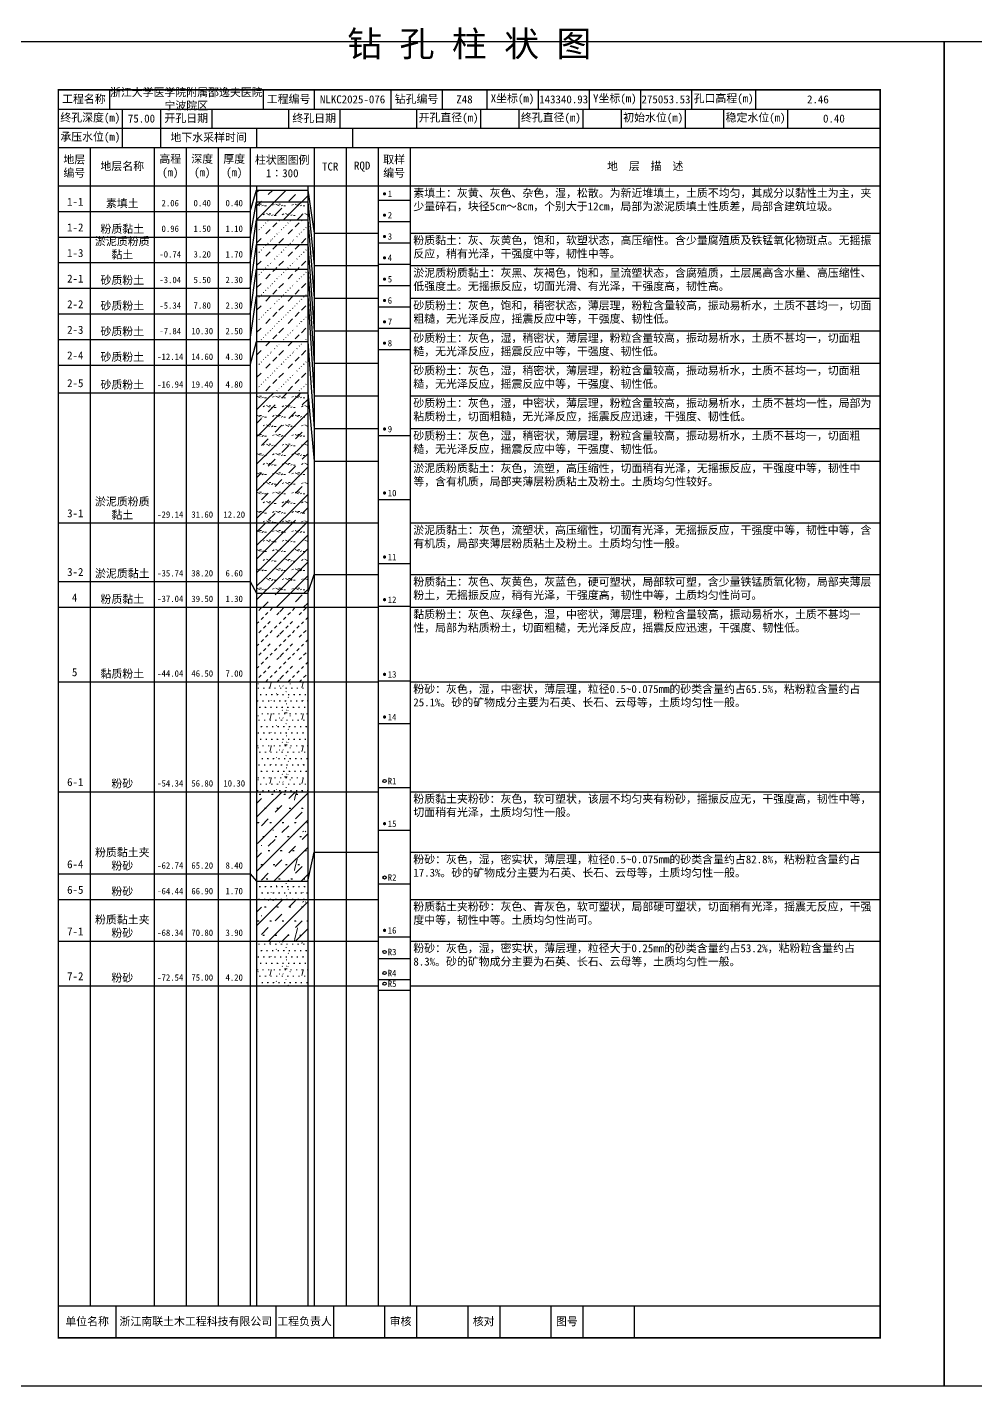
# Model space of a CAD drawing. Extents: x 297 to 65340, y 0 to 425.
# Drawn here: x 46639.3 to 46935.9, y 0 to 424.6 of the extents above; entities that cross this region are included whole.
import ezdxf
from ezdxf.enums import TextEntityAlignment as Align

# ---------------------------------------------------------------- set-up
doc = ezdxf.new("R2010")
doc.units = 0
doc.layers.get('0').update_dxf_attribs({"linetype": 'CONTINUOUS'})
doc.layers.add('FRAME', color=7, linetype='CONTINUOUS')
doc.layers.add('STRATUM', color=7, linetype='CONTINUOUS')
doc.layers.add('HATCH', color=7, linetype='CONTINUOUS', lineweight=13)
doc.styles.add('ST', font='')
doc.styles.get('ST').set_extended_font_data('SimSun')
pattern_1 = [(45, (0, 0), (-4.2426407, 4.2426407), [10, 0]), (45, (1.061, -3.182), (-2.12132034, 6.363961), [3, -3])]
pattern_2 = [(45, (0, 0), (-4.2426407, 4.2426407), [10, 0]), (45, (1.061, -3.182), (-2.12132034, 6.363961), [3, -3]), (26.565, (1.0741, -0.2536), (5.99982296, 5.99981224), [0.567, -12.849]), (0, (0.507, -0.2536), (0, 6), [0.567, -5.433]), (26.565, (-1.5813, 0), (5.99982296, 5.99981224), [0.567, -12.849]), (0, (-1.074, 0.2536), (0, 6), [0.567, -5.433]), (153.435, (0.5071, -0.2536), (-5.9998176, -5.36e-06), [1.134, -12.2826]), (26.565, (4.0741, 2.7464), (5.99982296, 5.99981224), [0.567, -12.849]), (0, (3.507, 2.7464), (0, 6), [0.567, -5.433]), (26.565, (1.4187, 3), (5.99982296, 5.99981224), [0.567, -12.849]), (0, (1.926, 3.2536), (0, 6), [0.567, -5.433]), (153.435, (3.5071, 2.7464), (-5.9998176, -5.36e-06), [1.134, -12.2826])]
pattern_3 = [(45.000006, (0, 0), (-7.3e-07, 6.99998237), [1.971956, -7.927535]), (45.000006, (2.813, 2.829), (-7.3e-07, 6.99998237), [1.99367, -7.905828]), (45.000006, (5.0675, 5.082), (-7.3e-07, 6.99998237), [1.813609, -8.085882]), (26.565052, (0, 3.5), (7.00000042, 7.00000017), [0.0965, -15.555976]), (36.869899, (0.7, 4.2), (6.999999835, 7.000000165), [0.197747, -34.802253]), (315.00001, (3.5, 6.976), (6.99998237, 1.2e-06), [0.033054, -9.866441]), (26.565052, (3.5, 0), (7.00000042, 7.00000017), [0.144749, -15.507727]), (26.565052, (4.2, 0.7), (7.00000042, 7.00000017), [0.10528, -15.547196]), (90.000004, (4.55, 1.05), (-7, -5e-07), [0.028767, -6.971233]), (26.565052, (4.9, 1.4), (7.00000042, 7.00000017), [0.091014, -31.213938]), (36.869899, (5.6, 2.1), (6.999999835, 7.000000165), [0.110692, -34.889308]), (45.000002, (6.3, 2.8), (-2.4e-07, 6.99998237), [0.109112, -9.790383]), (315.00001, (6.914, 3.548), (6.99998237, 1.2e-06), [0.033054, -9.866441]), (36.869898, (1.4, 4.9), (6.999999957, 7.000000043), [0.10224, -34.89776]), (53.130103, (2.1, 5.6), (13.999999763, 21.000000158), [0.134384, -34.865616]), (53.130103, (2.8, 6.3), (13.999999763, 21.000000158), [0.126246, -34.873754])]
pattern_4 = [(82.875, (-0.8346, -1.206), (0.00036925, 10.00017644), [0.08929, -80.53371]), (143.13, (-0.7336, -1.2818), (-29.99996427, 20.00005359), [0.12627, -49.87373]), (172.875, (-0.5564, -1.304), (-70.000245666, 9.99966033), [0.17857, -80.44443]), (206.565, (-0.378, -1.2147), (-9.99970493, -9.99968706), [0.19954, -22.16046]), (243.435, (-0.2887, -1.0363), (8.93e-06, -9.999696), [0.19954, -22.16146]), (255.964, (-0.1994, -0.679), (-0.00020004, -9.99950129), [0.36813, -40.86287]), (255.964, (0.1106, 0.561), (-0.00020004, -9.99950129), [1.27838, -39.95262]), (255.964, (0.179, 0.835), (-0.00020004, -9.99950129), [0.28235, -40.94865]), (216.87, (0.3694, 1.0892), (-9.99998214, -10.00001786), [0.12627, -49.87373]), (243.435, (0.2683, 1.0135), (8.93e-06, -9.999696), [0.19954, -22.16146]), (206.565, (0.548, 1.1785), (-9.99970493, -9.99968706), [0.19954, -22.16046]), (172.875, (0.725, 1.1563), (-70.000245666, 9.99966033), [0.17857, -80.44443]), (143.13, (0.826, 1.0806), (-29.99996427, 20.00005359), [0.12627, -49.87373]), (82.875, (0.815, 0.992), (0.00036925, 10.00017644), [0.08929, -80.53371]), (0, (-0.33, 0.34), (0, 10), [0.89286, -9.10714]), (0, (0.025, 0), (1, 2), [0, -1.75]), (0, (0, 0.025), (1, 2), [0, -1.75]), (0, (0, 0), (1, 2), [0, -1.75]), (0, (-0.025, 0), (1, 2), [0, -1.75]), (0, (0, -0.025), (1, 2), [0, -1.75])]
pattern_5 = [(82.875, (-1.8361, -2.6533), (0.00081235, 22.00038817), [0.196438, -177.174162]), (143.13, (-1.614, -2.82), (-65.9999214, 44.0001179), [0.277794, -109.722206]), (172.875, (-1.224, -2.8687), (-154.00054047, 21.99925272), [0.392854, -176.977746]), (206.565, (-0.831, -2.672), (-21.9993508, -21.9993115), [0.438988, -48.753012]), (243.435, (-0.635, -2.28), (1.96e-05, -21.9993312), [0.438988, -48.755212]), (255.964, (-0.4387, -1.494), (-0.0004401, -21.9989028), [0.809886, -89.898314]), (255.964, (0.2434, 1.2344), (-0.0004401, -21.9989028), [2.812436, -87.895764]), (255.964, (0.394, 1.837), (-0.0004401, -21.9989028), [0.62117, -90.08703]), (216.87, (0.8126, 2.3963), (-21.9999607, -22.0000393), [0.277794, -109.722206]), (243.435, (0.59, 2.23), (1.96e-05, -21.9993312), [0.438988, -48.755212]), (206.565, (1.205, 2.593), (-21.9993508, -21.9993115), [0.438988, -48.753012]), (172.875, (1.595, 2.544), (-154.00054047, 21.99925272), [0.392854, -176.977746]), (143.13, (1.8173, 2.3772), (-65.9999214, 44.0001179), [0.277794, -109.722206]), (82.875, (1.793, 2.1823), (0.00081235, 22.00038817), [0.196438, -177.174162]), (0, (-0.725, 0.748), (0, 22), [1.964292, -20.035708]), (0, (0.055, 0), (2.2, 4.4), [0, -3.85]), (0, (0, 0.055), (2.2, 4.4), [0, -3.85]), (0, (0, 0), (2.2, 4.4), [0, -3.85]), (0, (-0.055, 0), (2.2, 4.4), [0, -3.85]), (0, (0, -0.055), (2.2, 4.4), [0, -3.85])]

# ---------------------------------------------------------------- blocks, each defined once
blk = doc.blocks.new('SolidCircle')
at = {"const_width": 0.5}
blk.add_lwpolyline([(-0.25, 0, 1), (0.25, 0, 1)], format="xyb", close=True, dxfattribs=at)

msp = doc.modelspace()

# ---------------------------------------------------------------- hatches: boundary and pattern name
at = {"layer": 'HATCH'}
h = msp.add_hatch(dxfattribs=at)
h.set_pattern_fill('FZNT', color=256, style=0)
h.set_pattern_definition(pattern_1)
h.paths.add_polyline_path([(46727, 373.67), (46711, 373.67), (46711, 370), (46727, 370)])
h = msp.add_hatch(dxfattribs=at)
h.set_pattern_fill('YNFNT', color=256, style=0)
h.set_pattern_definition(pattern_2)
h.paths.add_polyline_path([(46727, 370), (46711, 370), (46711, 364.33), (46727, 364.33)])
h = msp.add_hatch(dxfattribs=at)
h.set_pattern_fill('SZFT', color=256, style=0)
h.set_pattern_definition(pattern_3)
h.paths.add_polyline_path([(46727, 364.33), (46711, 364.33), (46711, 356.67), (46727, 356.67)])
h = msp.add_hatch(dxfattribs=at)
h.set_pattern_fill('SZFT', color=256, style=0)
h.set_pattern_definition(pattern_3)
h.paths.add_polyline_path([(46727, 356.67), (46711, 356.67), (46711, 349), (46727, 349)])
h = msp.add_hatch(dxfattribs=at)
h.set_pattern_fill('SZFT', color=256, style=0)
h.set_pattern_definition(pattern_3)
h.paths.add_polyline_path([(46727, 349), (46711, 349), (46711, 340.67), (46727, 340.67)])
h = msp.add_hatch(dxfattribs=at)
h.set_pattern_fill('SZFT', color=256, style=0)
h.set_pattern_definition(pattern_3)
h.paths.add_polyline_path([(46727, 340.67), (46711, 340.67), (46711, 326.33), (46727, 326.33)])
h = msp.add_hatch(dxfattribs=at)
h.set_pattern_fill('SZFT', color=256, style=0)
h.set_pattern_definition(pattern_3)
h.paths.add_polyline_path([(46727, 326.33), (46711, 326.33), (46711, 310.33), (46727, 310.33)])
h = msp.add_hatch(dxfattribs=at)
h.set_pattern_fill('YNFNT', color=256, style=0)
h.set_pattern_definition(pattern_2)
h.paths.add_polyline_path([(46727, 310.33), (46711, 310.33), (46711, 269.67), (46727, 269.67)])
h = msp.add_hatch(dxfattribs=at)
h.set_pattern_fill('YNNT', color=256, style=0)
h.set_pattern_definition([(45, (0, 0), (-2.12132034, 2.12132034), [10, 0]), (26.565, (1.0741, -0.2536), (5.99982296, 5.99981224), [0.567, -12.849]), (0, (0.507, -0.2536), (0, 6), [0.567, -5.433]), (26.565, (-1.5813, 0), (5.99982296, 5.99981224), [0.567, -12.849]), (0, (-1.074, 0.2536), (0, 6), [0.567, -5.433]), (153.435, (0.5071, -0.2536), (-5.9998176, -5.36e-06), [1.134, -12.2826]), (26.565, (4.0741, 2.7464), (5.99982296, 5.99981224), [0.567, -12.849]), (0, (3.507, 2.7464), (0, 6), [0.567, -5.433]), (26.565, (1.4187, 3), (5.99982296, 5.99981224), [0.567, -12.849]), (0, (1.926, 3.2536), (0, 6), [0.567, -5.433]), (153.435, (3.5071, 2.7464), (-5.9998176, -5.36e-06), [1.134, -12.2826])])
h.paths.add_polyline_path([(46727, 269.67), (46711, 269.67), (46711, 247.67), (46727, 247.67)])
h = msp.add_hatch(dxfattribs=at)
h.set_pattern_fill('FZNT', color=256, style=0)
h.set_pattern_definition(pattern_1)
h.paths.add_polyline_path([(46727, 247.67), (46711, 247.67), (46711, 243.33), (46727, 243.33)])
h = msp.add_hatch(dxfattribs=at)
h.set_pattern_fill('NZFT', color=256, style=0)
h.set_pattern_definition([(45.000005, (0, 0), (-6e-07, 6.99998237), [0.947297, -8.952198]), (45.000005, (1.4, 1.4), (-6e-07, 6.99998237), [0.986898, -8.912597]), (45.000005, (2.8, 2.8), (-6e-07, 6.99998237), [1.060182, -8.839313]), (45.000005, (4.2, 4.2), (-6e-07, 6.99998237), [0.949178, -8.950318]), (45.000005, (5.6, 5.6), (-6e-07, 6.99998237), [1.036501, -8.862994]), (45.000005, (3.5, 0), (-6e-07, 6.99998237), [1.013348, -8.886147]), (45.000005, (4.9, 1.4), (-6e-07, 6.99998237), [1.078956, -12.120371]), (45.000005, (6.3, 2.8), (-6e-07, 6.99998237), [0.998824, -8.900671]), (45.000003, (0.7, 4.2), (-3.7e-07, 6.99998237), [1.05533, -8.844165]), (45.000003, (2.1, 5.6), (-3.7e-07, 6.99998237), [1.036501, -8.862994])])
h.paths.add_polyline_path([(46727, 243.33), (46711, 243.33), (46711, 220), (46727, 220)])
h = msp.add_hatch(dxfattribs=at)
h.set_pattern_fill('FS', color=256, style=0)
h.set_pattern_definition(pattern_4)
h.paths.add_polyline_path([(46727, 220), (46711, 220), (46711, 185.67), (46727, 185.67)])
h = msp.add_hatch(dxfattribs=at)
h.set_pattern_fill('FZNT', color=256, style=0)
h.set_pattern_definition(pattern_1)
h.paths.add_polyline_path([(46727, 185.67), (46711, 185.67), (46711, 157.67), (46727, 157.67)])
h = msp.add_hatch(dxfattribs=at)
h.set_pattern_fill('FS', color=256, scale=2.2, style=0)
h.set_pattern_definition(pattern_5)
h.paths.add_polyline_path([(46727, 185.67), (46711, 185.67), (46711, 157.67), (46727, 157.67)])
h = msp.add_hatch(dxfattribs=at)
h.set_pattern_fill('FS', color=256, style=0)
h.set_pattern_definition(pattern_4)
h.paths.add_polyline_path([(46727, 157.67), (46711, 157.67), (46711, 152), (46727, 152)])
h = msp.add_hatch(dxfattribs=at)
h.set_pattern_fill('FZNT', color=256, style=0)
h.set_pattern_definition(pattern_1)
h.paths.add_polyline_path([(46727, 152), (46711, 152), (46711, 139), (46727, 139)])
h = msp.add_hatch(dxfattribs=at)
h.set_pattern_fill('FS', color=256, scale=2.2, style=0)
h.set_pattern_definition(pattern_5)
h.paths.add_polyline_path([(46727, 152), (46711, 152), (46711, 139), (46727, 139)])
h = msp.add_hatch(dxfattribs=at)
h.set_pattern_fill('FS', color=256, style=0)
h.set_pattern_definition(pattern_4)
h.paths.add_polyline_path([(46727, 139), (46711, 139), (46711, 125), (46727, 125)])

# ---------------------------------------------------------------- linework, layer by layer
at = {"layer": 'FRAME', "color": 245, "linetype": 'Continuous'}
for points in [[(46629, 0), (46926, 0), (46926, 420), (46629, 420)], [(46926, 0), (47223, 0), (47223, 420), (46926, 420)]]:
    msp.add_lwpolyline(points, close=True, dxfattribs=at)
at = {"layer": 'FRAME', "linetype": 'Continuous', "const_width": 0.5}
msp.add_lwpolyline([(46649, 15), (46906, 15), (46906, 405), (46649, 405)], close=True, dxfattribs=at)
at = {"layer": 'FRAME', "color": 0, "linetype": 'Continuous'}
for points in [[(46665, 405), (46665, 399)], [(46713, 405), (46713, 399)], [(46729, 405), (46729, 399)], [(46753, 405), (46753, 399)], [(46769, 405), (46769, 399)], [(46783, 405), (46783, 399)], [(46799, 405), (46799, 399)], [(46815, 405), (46815, 399)], [(46831, 405), (46831, 399)], [(46847, 405), (46847, 399)], [(46867, 405), (46867, 399)], [(46906, 405), (46906, 399)], [(46649, 399), (46906, 399)], [(46669, 399), (46669, 393)], [(46681, 399), (46681, 393)], [(46697, 399), (46697, 393)], [(46721, 399), (46721, 393)], [(46737, 399), (46737, 393)], [(46761, 399), (46761, 393)], [(46781, 399), (46781, 393)], [(46793, 399), (46793, 393)], [(46813, 399), (46813, 393)], [(46825, 399), (46825, 393)], [(46845, 399), (46845, 393)], [(46857, 399), (46857, 393)], [(46877, 399), (46877, 393)], [(46906, 399), (46906, 393)], [(46649, 393), (46906, 393)], [(46669, 393), (46669, 387)], [(46681, 393), (46681, 387)], [(46711, 393), (46711, 387)], [(46741, 393), (46741, 387)], [(46649, 387), (46906, 387)], [(46659, 387), (46659, 25)], [(46679, 387), (46679, 25)], [(46689, 387), (46689, 25)], [(46699, 387), (46699, 25)], [(46709, 387), (46709, 25)], [(46729, 387), (46729, 25)], [(46739, 387), (46739, 25)], [(46749, 387), (46749, 25)], [(46759, 387), (46759, 25)], [(46906, 387), (46906, 25)], [(46649, 375), (46906, 375)], [(46711, 375), (46711, 25)], [(46727, 375), (46727, 25)], [(46649, 25), (46906, 25)], [(46667, 25), (46667, 15)], [(46717, 25), (46717, 15)], [(46735, 25), (46735, 15)], [(46751, 25), (46751, 15)], [(46761, 25), (46761, 15)], [(46777, 25), (46777, 15)], [(46787, 25), (46787, 15)], [(46803, 25), (46803, 15)], [(46813, 25), (46813, 15)], [(46829, 25), (46829, 15)]]:
    msp.add_lwpolyline(points, dxfattribs=at)
at = {"layer": 'STRATUM', "linetype": 'Continuous'}
for points in [[(46709, 367), (46711, 373.67), (46727, 373.67), (46729, 360.23)], [(46709, 359), (46711, 370), (46727, 370), (46729, 350.06)], [(46749, 370.5), (46759, 370.5)], [(46649, 367), (46659, 367)], [(46659, 367), (46679, 367)], [(46679, 367), (46689, 367)], [(46689, 367), (46699, 367)], [(46699, 367), (46709, 367)], [(46709, 351), (46711, 364.33), (46727, 364.33), (46729, 339.88)], [(46749, 363.83), (46759, 363.83)], [(46649, 359), (46659, 359)], [(46659, 359), (46679, 359)], [(46679, 359), (46689, 359)], [(46689, 359), (46699, 359)], [(46699, 359), (46709, 359)], [(46709, 343), (46711, 356.67), (46727, 356.67), (46729, 329.7)], [(46729, 360.23), (46739, 360.23)], [(46739, 360.23), (46749, 360.23)], [(46749, 357.17), (46759, 357.17)], [(46759, 360.23), (46906, 360.23)], [(46649, 351), (46659, 351)], [(46659, 351), (46679, 351)], [(46679, 351), (46689, 351)], [(46689, 351), (46699, 351)], [(46699, 351), (46709, 351)], [(46709, 335), (46711, 349), (46727, 349), (46729, 319.53)], [(46729, 350.06), (46739, 350.06)], [(46739, 350.06), (46749, 350.06)], [(46749, 350.5), (46759, 350.5)], [(46759, 350.06), (46906, 350.06)], [(46649, 343), (46659, 343)], [(46659, 343), (46679, 343)], [(46679, 343), (46689, 343)], [(46689, 343), (46699, 343)], [(46699, 343), (46709, 343)], [(46709, 327), (46711, 340.67), (46727, 340.67), (46729, 309.35)], [(46729, 339.88), (46739, 339.88)], [(46739, 339.88), (46749, 339.88)], [(46749, 343.83), (46759, 343.83)], [(46759, 339.88), (46906, 339.88)], [(46749, 337.17), (46759, 337.17)], [(46649, 335), (46659, 335)], [(46659, 335), (46679, 335)], [(46679, 335), (46689, 335)], [(46689, 335), (46699, 335)], [(46699, 335), (46709, 335)], [(46649, 327), (46659, 327)], [(46659, 327), (46679, 327)], [(46679, 327), (46689, 327)], [(46689, 327), (46699, 327)], [(46699, 327), (46709, 327)], [(46729, 329.7), (46739, 329.7)], [(46739, 329.7), (46749, 329.7)], [(46749, 330.5), (46759, 330.5)], [(46759, 329.7), (46906, 329.7)], [(46709, 319), (46711, 326.33), (46727, 326.33), (46729, 299.17)], [(46749, 323.83), (46759, 323.83)], [(46649, 319), (46659, 319)], [(46659, 319), (46679, 319)], [(46679, 319), (46689, 319)], [(46689, 319), (46699, 319)], [(46699, 319), (46709, 319)], [(46729, 319.53), (46739, 319.53)], [(46739, 319.53), (46749, 319.53)], [(46759, 319.53), (46906, 319.53)], [(46649, 310.33), (46659, 310.33)], [(46659, 310.33), (46679, 310.33)], [(46679, 310.33), (46689, 310.33)], [(46689, 310.33), (46699, 310.33)], [(46699, 310.33), (46709, 310.33)], [(46709, 310.33), (46711, 310.33), (46727, 310.33), (46729, 289)], [(46729, 309.35), (46739, 309.35)], [(46739, 309.35), (46749, 309.35)], [(46759, 309.35), (46906, 309.35)], [(46729, 299.17), (46739, 299.17)], [(46739, 299.17), (46749, 299.17)], [(46759, 299.17), (46906, 299.17)], [(46749, 297), (46759, 297)], [(46729, 289), (46739, 289)], [(46739, 289), (46749, 289)], [(46759, 289), (46906, 289)], [(46749, 277), (46759, 277)], [(46649, 269.67), (46659, 269.67)], [(46659, 269.67), (46679, 269.67)], [(46679, 269.67), (46689, 269.67)], [(46689, 269.67), (46699, 269.67)], [(46699, 269.67), (46709, 269.67)], [(46709, 269.67), (46711, 269.67), (46727, 269.67), (46729, 269.67)], [(46729, 269.67), (46739, 269.67)], [(46739, 269.67), (46749, 269.67)], [(46759, 269.67), (46906, 269.67)], [(46749, 257), (46759, 257)], [(46649, 251.33), (46659, 251.33)], [(46659, 251.33), (46679, 251.33)], [(46679, 251.33), (46689, 251.33)], [(46689, 251.33), (46699, 251.33)], [(46699, 251.33), (46709, 251.33)], [(46709, 251.33), (46711, 247.67), (46727, 247.67), (46729, 253.51)], [(46729, 253.51), (46739, 253.51)], [(46739, 253.51), (46749, 253.51)], [(46759, 253.51), (46906, 253.51)], [(46649, 243.33), (46659, 243.33)], [(46659, 243.33), (46679, 243.33)], [(46679, 243.33), (46689, 243.33)], [(46689, 243.33), (46699, 243.33)], [(46699, 243.33), (46709, 243.33)], [(46709, 243.33), (46711, 243.33), (46727, 243.33), (46729, 243.33)], [(46729, 243.33), (46739, 243.33)], [(46739, 243.33), (46749, 243.33)], [(46749, 243.67), (46759, 243.67)], [(46759, 243.33), (46906, 243.33)], [(46649, 220), (46659, 220)], [(46659, 220), (46679, 220)], [(46679, 220), (46689, 220)], [(46689, 220), (46699, 220)], [(46699, 220), (46709, 220)], [(46709, 220), (46711, 220), (46727, 220), (46729, 220)], [(46729, 220), (46739, 220)], [(46739, 220), (46749, 220)], [(46749, 220.33), (46759, 220.33)], [(46759, 220), (46906, 220)], [(46749, 207), (46759, 207)], [(46749, 187), (46759, 187)], [(46649, 185.67), (46659, 185.67)], [(46659, 185.67), (46679, 185.67)], [(46679, 185.67), (46689, 185.67)], [(46689, 185.67), (46699, 185.67)], [(46699, 185.67), (46709, 185.67)], [(46709, 185.67), (46711, 185.67), (46727, 185.67), (46729, 185.67)], [(46729, 185.67), (46739, 185.67)], [(46739, 185.67), (46749, 185.67)], [(46759, 185.67), (46906, 185.67)], [(46749, 173.67), (46759, 173.67)], [(46709, 160), (46711, 157.67), (46727, 157.67), (46729, 166.77)], [(46729, 166.77), (46739, 166.77)], [(46739, 166.77), (46749, 166.77)], [(46759, 166.77), (46906, 166.77)], [(46649, 160), (46659, 160)], [(46659, 160), (46679, 160)], [(46679, 160), (46689, 160)], [(46689, 160), (46699, 160)], [(46699, 160), (46709, 160)], [(46749, 156.85), (46759, 156.85)], [(46649, 152), (46659, 152)], [(46659, 152), (46679, 152)], [(46679, 152), (46689, 152)], [(46689, 152), (46699, 152)], [(46699, 152), (46709, 152)], [(46709, 152), (46711, 152), (46727, 152), (46729, 152)], [(46729, 152), (46739, 152)], [(46739, 152), (46749, 152)], [(46759, 152), (46906, 152)], [(46749, 140.33), (46759, 140.33)], [(46649, 139), (46659, 139)], [(46659, 139), (46679, 139)], [(46679, 139), (46689, 139)], [(46689, 139), (46699, 139)], [(46699, 139), (46709, 139)], [(46709, 139), (46711, 139), (46727, 139), (46729, 139)], [(46729, 139), (46739, 139)], [(46739, 139), (46749, 139)], [(46759, 139), (46906, 139)], [(46749, 133.58), (46759, 133.58)], [(46649, 125), (46659, 125)], [(46659, 125), (46679, 125)], [(46679, 125), (46689, 125)], [(46689, 125), (46699, 125)], [(46699, 125), (46709, 125)], [(46709, 125), (46711, 125), (46727, 125), (46729, 125)], [(46729, 125), (46739, 125)], [(46739, 125), (46749, 125)], [(46749, 127), (46759, 127)], [(46749, 123.67), (46759, 123.67)], [(46759, 125), (46906, 125)]]:
    msp.add_lwpolyline(points, dxfattribs=at)
at = {"layer": 'STRATUM'}
for centre in [(46751, 189), (46751, 158.85), (46751, 135.58), (46751, 129), (46751, 125.67)]:
    msp.add_circle(centre, 0.5, dxfattribs=at)

# ---------------------------------------------------------------- block references
for p in [(46751, 372.5), (46751, 365.83), (46751, 359.17), (46751, 352.5), (46751, 345.83), (46751, 339.17), (46751, 332.5), (46751, 325.83), (46751, 299), (46751, 279), (46751, 259), (46751, 245.67), (46751, 222.33), (46751, 209), (46751, 175.67), (46751, 142.33)]:
    msp.add_blockref('SolidCircle', p, dxfattribs=at)

# ---------------------------------------------------------------- texts
at = {"layer": 'FRAME', "style": 'ST'}
msp.add_text('钻 孔 柱 状 图', height=8, dxfattribs=at).set_placement((46777.5, 413), align=Align.BOTTOM_CENTER)
at = {"layer": 'FRAME', "char_height": 2.5, "attachment_point": 5, "style": 'ST'}
for s, insert, width in [('工程名称', (46657, 402), 16), ('浙江大学医学院附属邵逸夫医院宁波院区', (46689, 402), 48), ('工程编号', (46721, 402), 16), ('钻孔编号', (46761, 402), 16), ('X坐标(m)', (46791, 402), 16), ('Y坐标(m)', (46823, 402), 16), ('孔口高程(m)', (46857, 402), 20), ('NLKC2025-076', (46741, 402), 24), ('Z48', (46776, 402), 14), ('143340.93', (46807, 402), 16), ('275053.53', (46839, 402), 16), ('2.46', (46886.5, 402), 39), ('终孔深度(m)', (46659, 396), 20), ('75.00', (46675, 396), 12), ('开孔日期', (46689, 396), 16), ('终孔日期', (46729, 396), 16), ('开孔直径(m)', (46771, 396), 20), ('终孔直径(m)', (46803, 396), 20), ('初始水位(m)', (46835, 396), 20), ('稳定水位(m)', (46867, 396), 20), ('0.40', (46891.5, 396), 29), ('承压水位(m)', (46659, 390), 20), ('地下水采样时间', (46696, 390), 30), ('地层编号', (46654, 381), 10), ('地层名称', (46669, 381), 20), ('高程\\P(m)', (46684, 381), 10), ('深度\\P(m)', (46694, 381), 10), ('厚度\\P(m)', (46704, 381), 10), ('柱状图图例\\P1∶300', (46719, 381), 20), ('TCR', (46734, 381), 10), ('RQD', (46744, 381), 10), ('取样编号', (46754, 381), 10), ('地  层  描  述', (46832.5, 381), 147), ('单位名称', (46658, 20), 18), ('浙江南联土木工程科技有限公司', (46692, 20), 50), ('工程负责人', (46726, 20), 18), ('审核', (46756, 20), 10), ('核对', (46782, 20), 10), ('图号', (46808, 20), 10)]:
    msp.add_mtext(s, dxfattribs=dict(at, insert=insert, width=width))
at = {"layer": 'STRATUM', "style": 'ST'}
for s, height, p in [('1-1', 2.5, (46651.75, 370)), ('1', 2, (46752, 372.5)), ('2', 2, (46752, 365.83)), ('1-2', 2.5, (46651.75, 362)), ('3', 2, (46752, 359.17)), ('1-3', 2.5, (46651.75, 354)), ('4', 2, (46752, 352.5)), ('2-1', 2.5, (46651.75, 346)), ('5', 2, (46752, 345.83)), ('6', 2, (46752, 339.17)), ('2-2', 2.5, (46651.75, 338)), ('2-3', 2.5, (46651.75, 330)), ('7', 2, (46752, 332.5)), ('2-4', 2.5, (46651.75, 322)), ('8', 2, (46752, 325.83)), ('2-5', 2.5, (46651.75, 313.33)), ('9', 2, (46752, 299)), ('10', 2, (46752, 279)), ('3-1', 2.5, (46651.75, 272.67)), ('11', 2, (46752, 259)), ('3-2', 2.5, (46651.75, 254.33)), ('4', 2.5, (46653.25, 246.33)), ('12', 2, (46752, 245.67)), ('5', 2.5, (46653.25, 223)), ('13', 2, (46752, 222.33)), ('14', 2, (46752, 209)), ('6-1', 2.5, (46651.75, 188.67)), ('R1', 2, (46752, 189)), ('15', 2, (46752, 175.67)), ('6-4', 2.5, (46651.75, 163)), ('R2', 2, (46752, 158.85)), ('6-5', 2.5, (46651.75, 155)), ('7-1', 2.5, (46651.75, 142)), ('16', 2, (46752, 142.33)), ('R3', 2, (46752, 135.58)), ('7-2', 2.5, (46651.75, 128)), ('R4', 2, (46752, 129)), ('R5', 2, (46752, 125.67))]:
    msp.add_text(s, height=height, dxfattribs=at).set_placement(p, align=Align.MIDDLE_LEFT)
for s, p in [('2.06', (46684, 368)), ('0.40', (46694, 368)), ('0.40', (46704, 368)), ('0.96', (46684, 360)), ('1.50', (46694, 360)), ('1.10', (46704, 360)), ('-0.74', (46684, 352)), ('3.20', (46694, 352)), ('1.70', (46704, 352)), ('-3.04', (46684, 344)), ('5.50', (46694, 344)), ('2.30', (46704, 344)), ('-5.34', (46684, 336)), ('7.80', (46694, 336)), ('2.30', (46704, 336)), ('-7.84', (46684, 328)), ('10.30', (46694, 328)), ('2.50', (46704, 328)), ('-12.14', (46684, 320)), ('14.60', (46694, 320)), ('4.30', (46704, 320)), ('-16.94', (46684, 311.33)), ('19.40', (46694, 311.33)), ('4.80', (46704, 311.33)), ('-29.14', (46684, 270.67)), ('31.60', (46694, 270.67)), ('12.20', (46704, 270.67)), ('-35.74', (46684, 252.33)), ('38.20', (46694, 252.33)), ('6.60', (46704, 252.33)), ('-37.04', (46684, 244.33)), ('39.50', (46694, 244.33)), ('1.30', (46704, 244.33)), ('-44.04', (46684, 221)), ('46.50', (46694, 221)), ('7.00', (46704, 221)), ('-54.34', (46684, 186.67)), ('56.80', (46694, 186.67)), ('10.30', (46704, 186.67)), ('-62.74', (46684, 161)), ('65.20', (46694, 161)), ('8.40', (46704, 161)), ('-64.44', (46684, 153)), ('66.90', (46694, 153)), ('1.70', (46704, 153)), ('-68.34', (46684, 140)), ('70.80', (46694, 140)), ('3.90', (46704, 140)), ('-72.54', (46684, 126)), ('75.00', (46694, 126)), ('4.20', (46704, 126))]:
    msp.add_text(s, height=2, dxfattribs=at).set_placement(p, align=Align.BOTTOM_CENTER)
at = {"layer": 'STRATUM', "char_height": 2.5, "style": 'ST'}
for s, insert, width, attachment_point in [('素填土：灰黄、灰色、杂色，湿，松散。为新近堆填土，土质不均匀，其成分以黏性土为主，夹少量碎石，块径5cm～8cm，个别大于12cm，局部为淤泥质填土性质差，局部含建筑垃圾。', (46760, 374), 146, 1), ('素填土', (46669, 368), 20, 8), ('粉质黏土', (46669, 360), 20, 8), ('淤泥质粉质黏土', (46669, 352), 20, 8), ('粉质黏土：灰、灰黄色，饱和，软塑状态，高压缩性。含少量腐殖质及铁锰氧化物斑点。无摇振反应，稍有光泽，干强度中等，韧性中等。', (46760, 359.23), 146, 1), ('淤泥质粉质黏土：灰黑、灰褐色，饱和，呈流塑状态，含腐殖质，土层属高含水量、高压缩性、低强度土。无摇振反应，切面光滑、有光泽，干强度高，韧性高。', (46760, 349.06), 146, 1), ('砂质粉土', (46669, 344), 20, 8), ('砂质粉土', (46669, 336), 20, 8), ('砂质粉土：灰色，饱和，稍密状态，薄层理，粉粒含量较高，振动易析水，土质不甚均一，切面粗糙，无光泽反应，摇震反应中等，干强度、韧性低。', (46760, 338.88), 146, 1), ('砂质粉土', (46669, 328), 20, 8), ('砂质粉土：灰色，湿，稍密状，薄层理，粉粒含量较高，振动易析水，土质不甚均一，切面粗糙，无光泽反应，摇震反应中等，干强度、韧性低。', (46760, 328.7), 146, 1), ('砂质粉土', (46669, 320), 20, 8), ('砂质粉土：灰色，湿，稍密状，薄层理，粉粒含量较高，振动易析水，土质不甚均一，切面粗糙，无光泽反应，摇震反应中等，干强度、韧性低。', (46760, 318.53), 146, 1), ('砂质粉土', (46669, 311.33), 20, 8), ('砂质粉土：灰色，湿，中密状，薄层理，粉粒含量较高，振动易析水，土质不甚均一性，局部为粘质粉土，切面粗糙，无光泽反应，摇震反应迅速，干强度、韧性低。', (46760, 308.35), 146, 1), ('砂质粉土：灰色，湿，稍密状，薄层理，粉粒含量较高，振动易析水，土质不甚均一，切面粗糙，无光泽反应，摇震反应中等，干强度、韧性低。', (46760, 298.17), 146, 1), ('淤泥质粉质黏土：灰色，流塑，高压缩性，切面稍有光泽，无摇振反应，干强度中等，韧性中等，含有机质，局部夹薄层粉质粘土及粉土。土质均匀性较好。', (46760, 288), 146, 1), ('淤泥质粉质黏土', (46669, 270.67), 20, 8), ('淤泥质黏土：灰色，流塑状，高压缩性，切面有光泽，无摇振反应，干强度中等，韧性中等，含有机质，局部夹薄层粉质粘土及粉土。土质均匀性一般。', (46760, 268.67), 146, 1), ('淤泥质黏土', (46669, 252.33), 20, 8), ('粉质黏土：灰色、灰黄色，灰蓝色，硬可塑状，局部软可塑，含少量铁锰质氧化物，局部夹薄层粉土，无摇振反应，稍有光泽，干强度高，韧性中等，土质均匀性尚可。', (46760, 252.51), 146, 1), ('粉质黏土', (46669, 244.33), 20, 8), ('黏质粉土：灰色、灰绿色，湿，中密状，薄层理，粉粒含量较高，振动易析水，土质不甚均一性，局部为粘质粉土，切面粗糙，无光泽反应，摇震反应迅速，干强度、韧性低。', (46760, 242.33), 146, 1), ('黏质粉土', (46669, 221), 20, 8), ('粉砂：灰色，湿，中密状，薄层理，粒径0.5~0.075mm的砂类含量约占65.5%，粘粉粒含量约占25.1%。砂的矿物成分主要为石英、长石、云母等，土质均匀性一般。', (46760, 219), 146, 1), ('粉砂', (46669, 186.67), 20, 8), ('粉质黏土夹粉砂：灰色，软可塑状，该层不均匀夹有粉砂，摇振反应无，干强度高，韧性中等，切面稍有光泽，土质均匀性一般。', (46760, 184.67), 146, 1), ('粉质黏土夹粉砂', (46669, 161), 20, 8), ('粉砂：灰色，湿，密实状，薄层理，粒径0.5~0.075mm的砂类含量约占82.8%，粘粉粒含量约占17.3%。砂的矿物成分主要为石英、长石、云母等，土质均匀性一般。', (46760, 165.77), 146, 1), ('粉砂', (46669, 153), 20, 8), ('粉质黏土夹粉砂：灰色、青灰色，软可塑状，局部硬可塑状，切面稍有光泽，摇震无反应，干强度中等，韧性中等。土质均匀性尚可。', (46760, 151), 146, 1), ('粉质黏土夹粉砂', (46669, 140), 20, 8), ('粉砂：灰色，湿，密实状，薄层理，粒径大于0.25mm的砂类含量约占53.2%，粘粉粒含量约占8.3%。砂的矿物成分主要为石英、长石、云母等，土质均匀性一般。', (46760, 138), 146, 1), ('粉砂', (46669, 126), 20, 8)]:
    msp.add_mtext(s, dxfattribs=dict(at, insert=insert, width=width, attachment_point=attachment_point))

doc.saveas('drawing.dxf')
